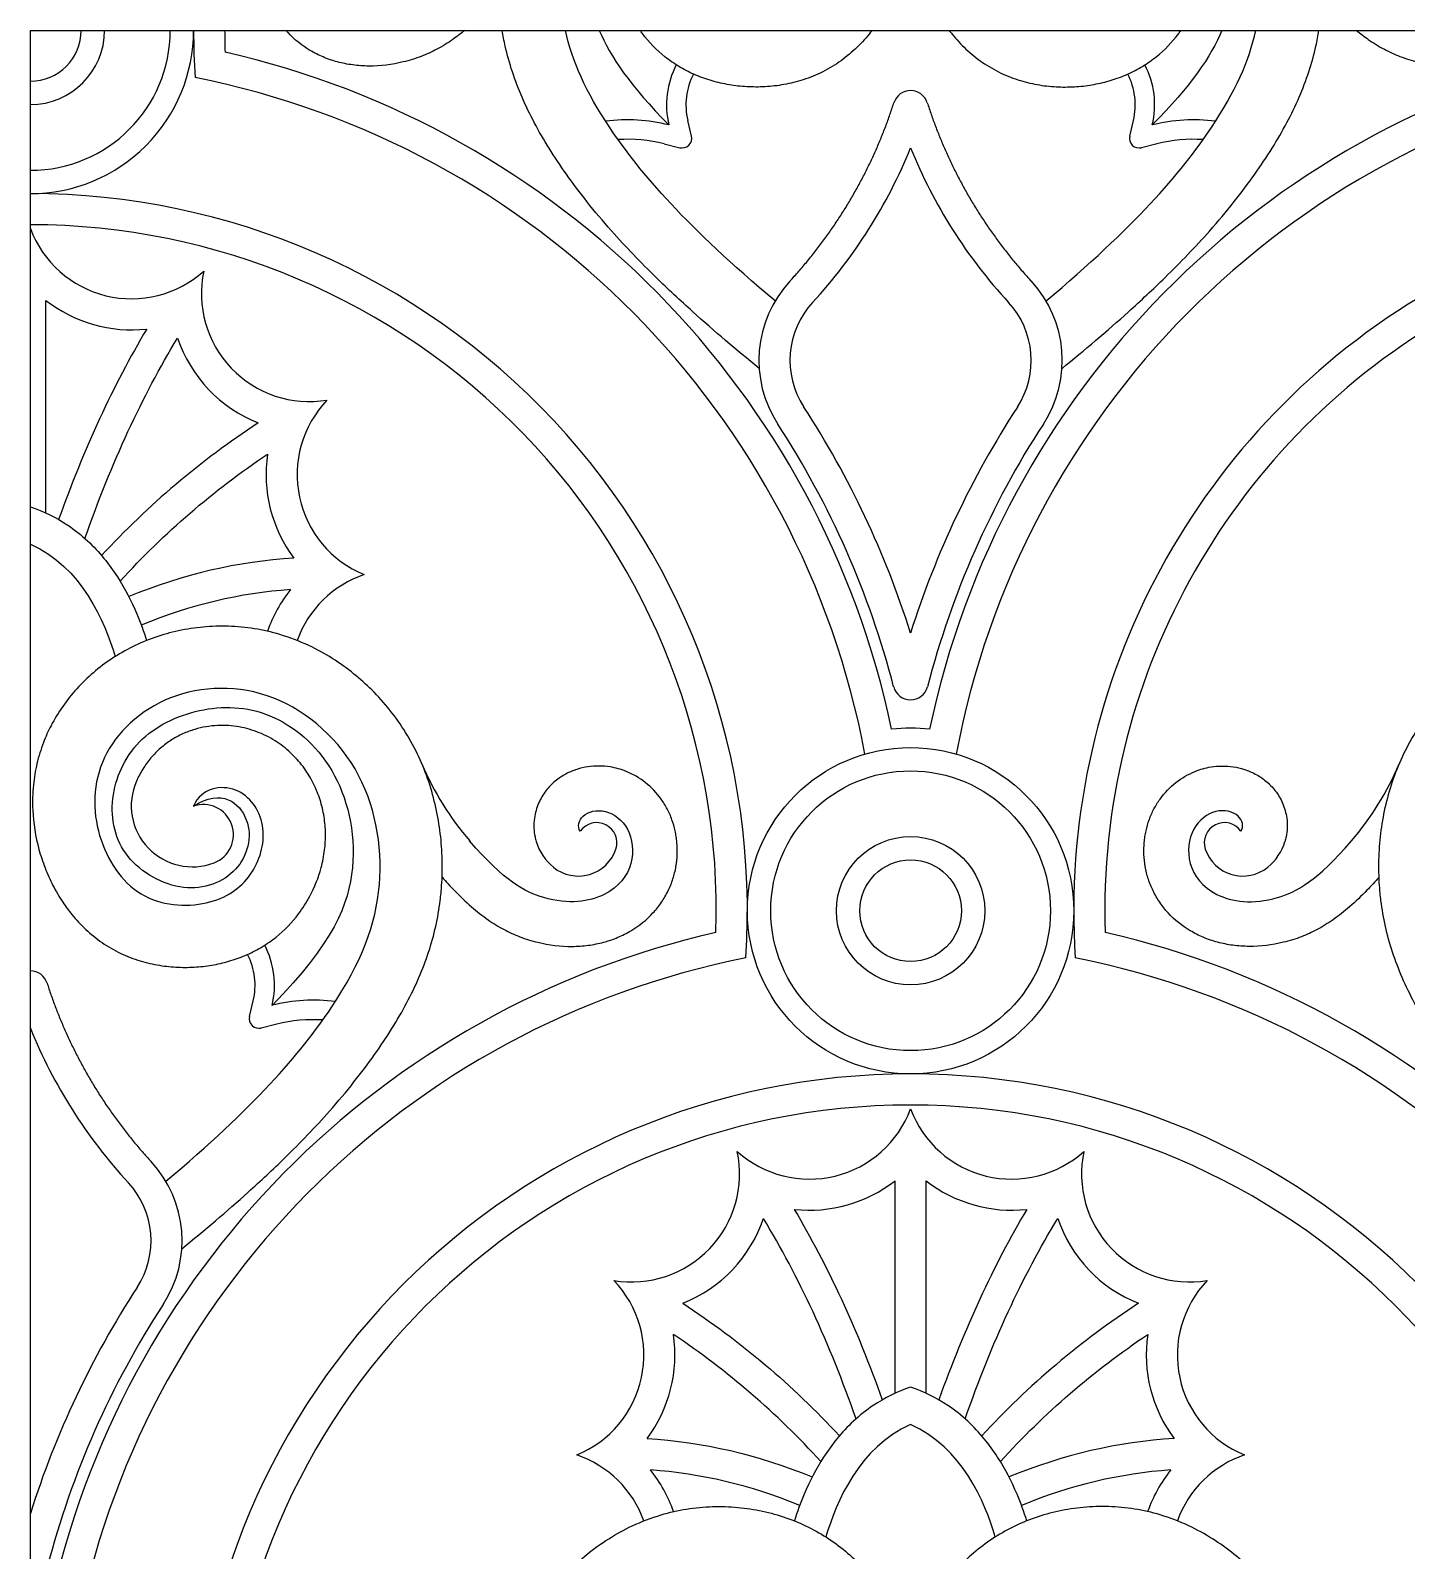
# Model space of a CAD drawing. Header units: millimetres. Extents: x -100 to 543, y -110 to 100.
# Drawn here: x 122.1 to 198.1, y 13.3 to 97.2 of the extents above; entities that cross this region are included whole.
import ezdxf

# ---------------------------------------------------------------- set-up
doc = ezdxf.new("R2010")
doc.units = ezdxf.units.MM
doc.header["$MEASUREMENT"] = 0
doc.layers.add('Layer 03', color=5, linetype='Continuous')

msp = doc.modelspace()

# ---------------------------------------------------------------- linework, layer by layer
at = {"layer": 'Layer 03'}
for p, q in [((122.072, 97.203), (316.478, 97.203)), ((122.072, 0), (122.072, 97.203)), ((158.575, 91.371), (158.37, 92.229)), ((182.772, 91.371), (182.977, 92.229)), ((157.067, 90.94), (157.923, 90.727)), ((184.28, 90.94), (183.424, 90.727)), ((122.93, 70.563), (122.93, 82.296)), ((134.171, 42.77), (134.375, 43.628)), ((135.678, 42.339), (134.822, 42.125)), ((169.815, 21.961), (169.815, 33.695)), ((171.532, 21.961), (171.532, 33.695))]:
    msp.add_line(p, q, dxfattribs=at)
for radius in [9.01, 7.723, 4.094, 2.806]:
    msp.add_circle((170.674, 48.601), radius, dxfattribs=at)
for centre, radius, start, end in [((122.072, 97.203), 7.723, 270, 0), ((122.072, 97.203), 4.094, 270, 0), ((122.072, 97.203), 2.806, 270, 0), ((122.072, 97.203), 9.01, 269.99999, 0), ((170.674, 97.203), 39.591, 180, 183.77586), ((170.674, 97.203), 37.875, 180, 181.81987), ((122.072, 48.601), 48.601, 11.90809, 77.22647), ((219.275, 48.601), 48.601, 102.77353, 168.09191), ((161.985, 93.091), 4.789, 152.50851, 193.39891), ((179.362, 93.091), 4.789, 346.60109, 27.49149), ((122.072, 48.601), 46.885, 10.63191, 78.81316), ((161.985, 93.091), 3.716, 152.75225, 193.39891), ((219.275, 48.601), 46.885, 101.18684, 169.36809), ((179.362, 93.091), 3.716, 346.60109, 27.24775), ((170.674, 92.917), 0.965, 17.79029, 162.20971), ((155.026, 82.745), 9.519, 76.01088, 97.18786), ((186.321, 82.745), 9.519, 82.81214, 103.98912), ((155.026, 82.745), 8.446, 76.01088, 93.42139), ((158.053, 91.247), 0.536, 256.01088, 13.39891), ((144.563, 101.295), 28.172, 317.29155, 337.94152), ((196.784, 101.295), 28.172, 202.05847, 222.70845), ((183.294, 91.247), 0.536, 166.60109, 283.98912), ((186.321, 82.745), 8.446, 86.57861, 103.98912), ((122.072, 48.601), 39.591, 356.22414, 90), ((219.275, 48.601), 39.591, 356.22414, 183.77586), ((122.072, 48.601), 37.875, 358.18013, 90), ((219.275, 48.601), 37.875, 358.18013, 181.81987), ((127.656, 88.349), 5.962, 200.52736, 311.96594), ((137.474, 82.674), 5.962, 167.97677, 279.41535), ((168.733, 78.985), 6.436, 137.29155, 213.07051), ((172.614, 78.985), 6.436, 326.92949, 42.70845), ((127.656, 88.349), 7.678, 232.01917, 276.26344), ((168.733, 78.985), 4.72, 137.29155, 213.07051), ((172.614, 78.985), 4.72, 326.92949, 42.70845), ((137.474, 82.674), 7.678, 198.6392, 248.47797), ((142.763, 72.676), 5.962, 136.34701, 247.78559), ((122.072, 48.601), 50.961, 17.50518, 33.07051), ((219.275, 48.601), 50.961, 146.92949, 162.49482), ((122.072, 48.601), 49.245, 14.54456, 33.07051), ((219.275, 48.601), 49.245, 146.92949, 165.45544), ((142.763, 72.676), 7.678, 171.49774, 216.93813), ((142.414, 61.508), 5.962, 108.63908, 160.27885), ((142.414, 61.508), 7.678, 141.07862, 160.81812), ((170.674, 61.211), 0.965, 194.54456, 345.45544), ((170.674, 48.601), 10.083, 84.04595, 95.95405), ((158.737, 63.099), 16.346, 203.02146, 220.60699), ((182.61, 63.099), 16.346, 319.39301, 336.97854), ((131.012, 54.397), 3.37, 156.2505, 290.92741), ((131.621, 52.803), 1.663, 290.9274, 109.39233), ((153.347, 52.356), 1.113, 341.43277, 145.29126), ((188, 52.356), 1.113, 34.70874, 198.56723), ((152.797, 53.267), 2.919, 196.61563, 230.7591), ((188.55, 53.267), 2.919, 309.2409, 343.38437), ((152.332, 52.697), 2.184, 230.75947, 341.43276), ((189.015, 52.697), 2.184, 198.56724, 309.24053), ((170.674, 0), 48.601, 102.77353, 168.09191), ((170.674, 0), 48.601, 11.90809, 77.22647), ((130.76, 44.489), 3.716, 346.60109, 27.24775), ((130.76, 44.489), 4.789, 346.60109, 27.49149), ((170.674, 0), 46.885, 101.18684, 169.36809), ((170.674, 0), 46.885, 10.63191, 78.81316), ((122.072, 44.315), 0.965, 17.79029, 90), ((137.72, 34.143), 9.519, 82.81214, 103.98912), ((148.182, 52.694), 28.172, 202.05847, 222.70845), ((134.693, 42.646), 0.536, 166.60109, 283.98912), ((137.72, 34.143), 8.446, 86.57861, 103.98912), ((170.674, 0), 39.591, 360, 180), ((170.674, 0), 37.875, 360, 180), ((165.09, 39.747), 5.962, 228.03406, 339.47264), ((176.257, 39.747), 5.962, 200.52736, 311.96594), ((155.272, 34.072), 5.962, 260.58465, 12.02323), ((186.075, 34.072), 5.962, 167.97677, 279.41535), ((124.012, 30.384), 6.436, 326.92949, 42.70845), ((124.012, 30.384), 4.72, 326.92949, 42.70845), ((165.09, 39.747), 7.678, 263.73656, 307.98083), ((176.257, 39.747), 7.678, 232.01917, 276.26344), ((155.272, 34.072), 7.678, 291.52203, 341.3608), ((186.075, 34.072), 7.678, 198.6392, 248.47797), ((170.674, 0), 50.961, 146.92949, 162.49482), ((149.983, 24.075), 5.962, 292.21441, 43.65299), ((191.364, 24.075), 5.962, 136.34701, 247.78559), ((170.674, 0), 49.245, 146.92949, 165.45544), ((149.983, 24.075), 7.678, 323.06187, 8.50226), ((191.364, 24.075), 7.678, 171.49774, 216.93813), ((150.332, 12.906), 5.962, 19.72115, 71.36092), ((191.016, 12.906), 5.962, 108.63908, 160.27885), ((150.332, 12.906), 7.678, 19.18188, 38.92138), ((191.016, 12.906), 7.678, 141.07862, 160.81812)]:
    msp.add_arc(centre, radius, start, end, dxfattribs=at)
for points, knots in [([(146.052, 97.203), (145.842, 97.03), (145.349, 96.652), (144.554, 96.157), (143.632, 95.736), (142.386, 95.355), (141.101, 95.192), (139.876, 95.277), (139.027, 95.445), (138.234, 95.715), (137.275, 96.195), (136.607, 96.73), (136.222, 97.161), (136.186, 97.203)], [1.482209, 1.482209, 1.482209, 1.482209, 1.862537, 2.350187, 2.789172, 3.276955, 4.169086, 4.587307, 4.989358, 5.377818, 5.755438, 6.485225, 6.562695, 6.562695, 6.562695, 6.562695]), ([(162.312, 78.545), (161.064, 79.558), (159.131, 81.191), (156.411, 83.73), (154.459, 85.756), (152.833, 87.684), (151.688, 89.208), (150.716, 90.664), (149.891, 92.08), (149.207, 93.488), (148.665, 94.902), (148.32, 96.143), (148.172, 96.914), (148.125, 97.203)], [-0.797836, -0.797836, -0.797836, -0.797836, 1.449663, 2.738683, 4.404197, 5.381246, 6.263864, 7.069173, 7.827665, 8.553643, 9.256514, 9.942884, 10.352739, 10.352739, 10.352739, 10.352739]), ([(163.195, 82.265), (158.352, 86.322), (153.725, 91.643), (151.977, 95.514), (151.617, 97.203)], [0, 0, 0, 0, 2.627654, 4.674872, 4.674872, 4.674872, 4.674872]), ([(168.545, 97.203), (168.491, 97.132), (168.204, 96.769), (167.625, 96.146), (166.725, 95.416), (165.712, 94.827), (164.638, 94.416), (163.567, 94.17), (162.524, 94.066), (161.514, 94.081), (160.538, 94.203), (159.597, 94.429), (158.7, 94.762), (157.863, 95.199), (156.861, 95.9), (156.177, 96.607), (155.782, 97.145), (155.741, 97.203)], [31.212793, 31.212793, 31.212793, 31.212793, 31.337897, 31.860107, 32.398615, 32.954463, 33.492486, 34.001755, 34.487785, 34.955837, 35.411413, 35.861405, 36.307073, 36.746926, 37.179257, 38.012849, 38.112136, 38.112136, 38.112136, 38.112136]), ([(172.802, 97.203), (172.856, 97.132), (173.143, 96.769), (173.722, 96.146), (174.622, 95.416), (175.635, 94.827), (176.709, 94.416), (177.78, 94.17), (178.823, 94.066), (179.833, 94.081), (180.809, 94.203), (181.75, 94.429), (182.647, 94.762), (183.484, 95.199), (184.486, 95.9), (185.17, 96.607), (185.565, 97.145), (185.606, 97.203)], [31.212793, 31.212793, 31.212793, 31.212793, 31.337897, 31.860107, 32.398615, 32.954463, 33.492486, 34.001755, 34.487785, 34.955837, 35.411413, 35.861405, 36.307073, 36.746926, 37.179257, 38.012849, 38.112136, 38.112136, 38.112136, 38.112136]), ([(178.152, 82.265), (182.995, 86.322), (187.622, 91.643), (189.37, 95.514), (189.731, 97.203)], [0, 0, 0, 0, 2.627654, 4.674872, 4.674872, 4.674872, 4.674872]), ([(179.035, 78.545), (180.283, 79.558), (182.216, 81.191), (184.936, 83.73), (186.888, 85.756), (188.514, 87.684), (189.659, 89.208), (190.631, 90.664), (191.456, 92.08), (192.141, 93.488), (192.683, 94.902), (193.027, 96.143), (193.175, 96.914), (193.222, 97.203)], [-0.797836, -0.797836, -0.797836, -0.797836, 1.449663, 2.738683, 4.404197, 5.381246, 6.263864, 7.069173, 7.827665, 8.553643, 9.256514, 9.942884, 10.352739, 10.352739, 10.352739, 10.352739]), ([(195.295, 97.203), (195.505, 97.03), (195.998, 96.652), (196.793, 96.157), (197.715, 95.736), (198.961, 95.355), (200.246, 95.192), (201.471, 95.277), (202.32, 95.445), (203.113, 95.715), (204.072, 96.195), (204.741, 96.73), (205.125, 97.161), (205.161, 97.203)], [1.482209, 1.482209, 1.482209, 1.482209, 1.862537, 2.350187, 2.789172, 3.276955, 4.169086, 4.587307, 4.989358, 5.377818, 5.755438, 6.485225, 6.562695, 6.562695, 6.562695, 6.562695]), ([(122.072, 70.898), (122.803, 70.659), (123.92, 70.108), (125.235, 69.06), (126.143, 68.087), (127.102, 66.762), (127.891, 65.234), (128.334, 64.018), (128.49, 63.519)], [-0.390365, -0.390365, -0.390365, -0.390365, 0.684435, 1.334877, 1.953275, 2.541456, 3.617638, 4.349299, 4.349299, 4.349299, 4.349299]), ([(130.434, 29.944), (131.682, 30.957), (133.614, 32.59), (136.335, 35.129), (138.287, 37.155), (139.913, 39.083), (141.058, 40.607), (142.03, 42.063), (142.855, 43.478), (143.539, 44.887), (144.081, 46.3), (144.476, 47.724), (144.689, 48.957), (144.806, 50.189), (144.833, 51.425), (144.729, 52.868), (144.4, 54.8), (143.772, 56.693), (142.82, 58.458), (141.947, 59.694), (140.98, 60.768), (139.913, 61.724), (138.752, 62.556), (137.388, 63.307), (135.492, 64.035), (133.504, 64.35), (131.615, 64.291), (130.254, 64.084), (128.946, 63.718), (127.313, 63.036), (125.851, 62.074), (124.623, 60.882), (123.835, 59.9), (123.225, 58.896), (122.746, 57.834), (122.411, 56.738), (122.204, 55.485), (122.163, 53.888), (122.41, 52.344), (122.863, 50.967), (123.301, 49.985), (123.808, 49.124), (124.412, 48.308), (125.12, 47.545), (126.021, 46.814), (127.034, 46.226), (128.107, 45.815), (129.178, 45.569), (130.222, 45.465), (131.231, 45.48), (132.208, 45.601), (133.149, 45.828), (134.046, 46.161), (134.883, 46.598), (135.885, 47.299), (136.788, 48.232), (137.625, 49.542), (138.105, 50.743), (138.334, 51.927), (138.387, 52.873), (138.309, 53.803), (138.09, 54.731), (137.727, 55.632), (137.216, 56.484), (136.545, 57.268), (135.706, 57.949), (134.711, 58.472), (133.591, 58.792), (132.377, 58.871), (131.32, 58.697), (130.47, 58.379), (129.832, 58.032), (129.24, 57.588), (128.711, 57.05), (128.264, 56.434), (128.028, 55.985), (127.927, 55.754)], [-0.797836, -0.797836, -0.797836, -0.797836, 1.449663, 2.738683, 4.404197, 5.381246, 6.263864, 7.069173, 7.827665, 8.553643, 9.256514, 9.942885, 10.616749, 11.004052, 11.671873, 12.344917, 13.024346, 14.408948, 15.117348, 15.82319, 16.521398, 17.134016, 17.824547, 18.515446, 19.307144, 20.655273, 21.306463, 21.945651, 22.576458, 23.201646, 24.415154, 25.005893, 25.590053, 26.171379, 26.64521, 27.216338, 27.76983, 28.417337, 29.44434, 29.942926, 30.441868, 30.945569, 31.337897, 31.860108, 32.398616, 32.954463, 33.492486, 34.001756, 34.487785, 34.955837, 35.411413, 35.861405, 36.307073, 36.746926, 37.179257, 38.012849, 38.54975, 39.345609, 39.810626, 40.231215, 40.667032, 41.112658, 41.561305, 42.020517, 42.497839, 42.998566, 43.524064, 44.062445, 44.618297, 45.21533, 45.549786, 45.883461, 46.228598, 46.58114, 46.936025, 47.288792, 47.288792, 47.288792, 47.288792]), ([(210.913, 29.944), (209.665, 30.957), (207.733, 32.59), (205.013, 35.129), (203.061, 37.155), (201.434, 39.083), (200.289, 40.607), (199.317, 42.063), (198.492, 43.478), (197.808, 44.887), (197.266, 46.3), (196.871, 47.724), (196.658, 48.957), (196.541, 50.189), (196.514, 51.425), (196.618, 52.868), (196.947, 54.8), (197.575, 56.693), (198.527, 58.458), (199.4, 59.694), (200.367, 60.768), (201.434, 61.724), (202.595, 62.556), (203.96, 63.307), (205.855, 64.035), (207.843, 64.35), (209.732, 64.291), (211.093, 64.084), (212.401, 63.718), (214.034, 63.036), (215.496, 62.074), (216.725, 60.882), (217.513, 59.9), (218.122, 58.896), (218.601, 57.834), (218.936, 56.738), (219.143, 55.485), (219.184, 53.888), (218.937, 52.344), (218.484, 50.967), (218.046, 49.985), (217.539, 49.124), (216.936, 48.308), (216.227, 47.545), (215.326, 46.814), (214.314, 46.226), (213.24, 45.815), (212.169, 45.569), (211.125, 45.465), (210.116, 45.48), (209.14, 45.601), (208.198, 45.828), (207.301, 46.161), (206.464, 46.598), (205.462, 47.299), (204.559, 48.232), (203.722, 49.542), (203.242, 50.743), (203.013, 51.927), (202.96, 52.873), (203.038, 53.803), (203.257, 54.731), (203.62, 55.632), (204.131, 56.484), (204.802, 57.268), (205.641, 57.949), (206.636, 58.472), (207.756, 58.792), (208.971, 58.871), (210.028, 58.697), (210.877, 58.379), (211.515, 58.032), (212.107, 57.588), (212.636, 57.05), (213.083, 56.434), (213.319, 55.985), (213.42, 55.754)], [-0.797836, -0.797836, -0.797836, -0.797836, 1.449663, 2.738683, 4.404197, 5.381246, 6.263864, 7.069173, 7.827665, 8.553643, 9.256514, 9.942885, 10.616749, 11.004052, 11.671873, 12.344917, 13.024346, 14.408948, 15.117348, 15.82319, 16.521398, 17.134016, 17.824547, 18.515446, 19.307144, 20.655273, 21.306463, 21.945651, 22.576458, 23.201646, 24.415154, 25.005893, 25.590053, 26.171379, 26.64521, 27.216338, 27.76983, 28.417337, 29.44434, 29.942926, 30.441868, 30.945569, 31.337897, 31.860108, 32.398616, 32.954463, 33.492486, 34.001756, 34.487785, 34.955837, 35.411413, 35.861405, 36.307073, 36.746926, 37.179257, 38.012849, 38.54975, 39.345609, 39.810626, 40.231215, 40.667032, 41.112658, 41.561305, 42.020517, 42.497839, 42.998566, 43.524064, 44.062445, 44.618297, 45.21533, 45.549786, 45.883461, 46.228598, 46.58114, 46.936025, 47.288792, 47.288792, 47.288792, 47.288792]), ([(144.804, 50.453), (145.024, 50.207), (145.546, 49.644), (146.379, 48.843), (147.299, 48.112), (148.191, 47.556), (149.114, 47.135), (150.36, 46.753), (151.644, 46.591), (152.87, 46.675), (153.719, 46.844), (154.512, 47.114), (155.47, 47.594), (156.294, 48.253), (156.929, 49.052), (157.298, 49.69), (157.566, 50.356), (157.784, 51.248), (157.817, 52.039), (157.736, 52.694), (157.658, 53.116), (157.509, 53.634), (157.248, 54.226), (156.8, 54.953), (156.069, 55.718), (155.079, 56.296), (154.185, 56.546), (153.47, 56.607), (152.848, 56.564), (152.229, 56.421), (151.615, 56.162), (151.131, 55.84), (150.775, 55.509), (150.526, 55.22), (150.308, 54.897), (150.057, 54.408), (149.891, 53.822), (149.861, 53.188), (149.914, 52.757), (149.975, 52.515), (150, 52.432)], [0.247896, 0.247896, 0.247896, 0.247896, 0.709347, 1.321861, 1.862537, 2.350187, 2.789172, 3.276955, 4.169086, 4.587307, 4.989358, 5.377818, 5.755438, 6.485225, 6.836839, 7.179251, 7.513254, 7.838039, 8.45956, 8.61062, 8.760709, 9.059998, 9.361841, 9.664103, 10.250808, 10.82681, 11.25179, 11.54031, 11.827654, 12.120417, 12.42656, 12.754985, 12.92914, 13.106021, 13.286574, 13.473363, 13.873414, 14.129889, 14.357798, 14.478647, 14.478647, 14.478647, 14.478647]), ([(196.543, 50.453), (196.323, 50.207), (195.801, 49.644), (194.968, 48.843), (194.048, 48.112), (193.156, 47.556), (192.233, 47.135), (190.987, 46.753), (189.703, 46.591), (188.477, 46.675), (187.628, 46.844), (186.835, 47.114), (185.877, 47.594), (185.053, 48.253), (184.418, 49.052), (184.049, 49.69), (183.782, 50.356), (183.563, 51.248), (183.531, 52.039), (183.611, 52.694), (183.689, 53.116), (183.838, 53.634), (184.099, 54.226), (184.547, 54.953), (185.278, 55.718), (186.268, 56.296), (187.162, 56.546), (187.877, 56.607), (188.499, 56.564), (189.119, 56.421), (189.732, 56.162), (190.216, 55.84), (190.573, 55.509), (190.821, 55.22), (191.039, 54.897), (191.29, 54.408), (191.456, 53.822), (191.486, 53.188), (191.433, 52.757), (191.372, 52.515), (191.348, 52.432)], [0.247896, 0.247896, 0.247896, 0.247896, 0.709347, 1.321861, 1.862537, 2.350187, 2.789172, 3.276955, 4.169086, 4.587307, 4.989358, 5.377818, 5.755438, 6.485225, 6.836839, 7.179251, 7.513254, 7.838039, 8.45956, 8.61062, 8.760709, 9.059998, 9.361841, 9.664103, 10.250808, 10.82681, 11.25179, 11.54031, 11.827654, 12.120417, 12.42656, 12.754985, 12.92914, 13.106021, 13.286574, 13.473363, 13.873414, 14.129889, 14.357798, 14.478647, 14.478647, 14.478647, 14.478647]), ([(152.432, 52.99), (152.255, 53.263), (152.463, 53.998), (153.833, 54.299), (155.218, 53.276), (155.515, 51.186), (154.101, 49.262), (150.899, 48.806), (148.231, 50.239), (146.327, 52.46)], [18.739638, 18.739638, 18.739638, 18.739638, 20.005853, 21.498992, 22.99213, 24.485269, 25.978408, 27.471546, 28.603435, 28.603435, 28.603435, 28.603435]), ([(188.915, 52.99), (189.092, 53.263), (188.884, 53.998), (187.515, 54.299), (186.129, 53.276), (185.832, 51.186), (187.247, 49.262), (190.448, 48.806), (193.116, 50.239), (195.02, 52.46)], [18.739638, 18.739638, 18.739638, 18.739638, 20.005853, 21.498992, 22.99213, 24.485269, 25.978408, 27.471546, 28.603435, 28.603435, 28.603435, 28.603435]), ([(170.674, 22.296), (169.942, 22.058), (168.826, 21.506), (167.511, 20.459), (166.603, 19.486), (165.643, 18.161), (164.855, 16.633), (164.412, 15.416), (164.256, 14.917)], [0.390365, 0.390365, 0.390365, 0.390365, 1.465165, 2.115607, 2.734005, 3.322186, 4.398369, 5.13003, 5.13003, 5.13003, 5.13003]), ([(177.092, 14.917), (176.935, 15.416), (176.493, 16.633), (175.704, 18.161), (174.745, 19.486), (173.836, 20.459), (172.521, 21.506), (171.405, 22.058), (170.674, 22.296)], [-4.349299, -4.349299, -4.349299, -4.349299, -3.617638, -2.541456, -1.953275, -1.334877, -0.684434, 0.390365, 0.390365, 0.390365, 0.390365]), ([(148.125, 0), (148.095, 0.186), (148.029, 0.648), (147.94, 1.587), (147.913, 2.824), (148.017, 4.267), (148.345, 6.199), (148.974, 8.091), (149.926, 9.857), (150.799, 11.093), (151.765, 12.167), (152.833, 13.122), (153.994, 13.955), (155.358, 14.705), (157.254, 15.433), (159.242, 15.749), (161.131, 15.69), (162.492, 15.483), (163.799, 15.117), (165.432, 14.435), (166.895, 13.472), (168.123, 12.28), (168.911, 11.299), (169.521, 10.295), (169.999, 9.232), (170.335, 8.137), (170.542, 6.884), (170.583, 5.287), (170.336, 3.743), (169.883, 2.366), (169.445, 1.384), (168.983, 0.6), (168.662, 0.152), (168.545, 0)], [10.352739, 10.352739, 10.352739, 10.352739, 10.616749, 11.004052, 11.671873, 12.344917, 13.024346, 14.408948, 15.117348, 15.82319, 16.521398, 17.134016, 17.824547, 18.515446, 19.307143, 20.655273, 21.306463, 21.94565, 22.576458, 23.201646, 24.415154, 25.005893, 25.590053, 26.171379, 26.64521, 27.216338, 27.76983, 28.417337, 29.44434, 29.942926, 30.441868, 30.945569, 31.212793, 31.212793, 31.212793, 31.212793]), ([(193.222, 0), (193.252, 0.186), (193.318, 0.648), (193.407, 1.587), (193.435, 2.824), (193.33, 4.267), (193.002, 6.199), (192.373, 8.091), (191.421, 9.857), (190.548, 11.093), (189.582, 12.167), (188.514, 13.122), (187.353, 13.955), (185.989, 14.705), (184.094, 15.433), (182.105, 15.749), (180.216, 15.69), (178.855, 15.483), (177.548, 15.117), (175.915, 14.435), (174.452, 13.472), (173.224, 12.28), (172.436, 11.299), (171.826, 10.295), (171.348, 9.232), (171.012, 8.137), (170.805, 6.884), (170.764, 5.287), (171.011, 3.743), (171.465, 2.366), (171.902, 1.384), (172.364, 0.6), (172.686, 0.152), (172.802, 0)], [10.352739, 10.352739, 10.352739, 10.352739, 10.616749, 11.004052, 11.671873, 12.344917, 13.024346, 14.408948, 15.117348, 15.82319, 16.521398, 17.134016, 17.824547, 18.515446, 19.307143, 20.655273, 21.306463, 21.94565, 22.576458, 23.201646, 24.415154, 25.005893, 25.590053, 26.171379, 26.64521, 27.216338, 27.76983, 28.417337, 29.44434, 29.942926, 30.441868, 30.945569, 31.212793, 31.212793, 31.212793, 31.212793])]:
    msp.add_open_spline(points, degree=3, knots=knots, dxfattribs=at)
for points in [[(153.483, 97.203), (154.074, 95.782), (155.2, 94.138), (157.327, 91.981)], [(187.864, 97.203), (187.273, 95.782), (186.147, 94.138), (184.02, 91.981)], [(128.493, 80.716), (126.648, 77.616), (125.029, 74.11), (123.633, 70.201)], [(125.083, 69.152), (126.543, 73.328), (128.25, 77.016), (130.198, 80.22)], [(134.657, 75.531), (131.471, 73.449), (128.585, 71.009), (126.001, 68.214)], [(127.028, 66.795), (129.462, 69.468), (132.173, 71.806), (135.169, 73.812)], [(122.072, 68.838), (124.906, 67.579), (126.184, 64.57), (126.748, 62.63)], [(136.625, 68.062), (133.533, 67.879), (130.488, 67.172), (127.505, 65.945)], [(136.44, 66.332), (133.653, 66.136), (130.91, 65.485), (128.197, 64.374)], [(129.55, 33.664), (134.394, 37.721), (139.595, 43.702), (141.94, 49.927), (140.689, 56.845), (135.279, 61.303), (129.082, 60.776), (125.411, 56.918), (125.582, 52.317), (128.11, 48.862), (132.305, 48.766), (134.572, 50.58), (135.273, 53.383), (133.665, 55.732), (131.522, 55.402), (131.069, 54.372)], [(131.069, 54.372), (132.649, 55.398), (134.632, 53.726), (133.783, 50.57), (130.606, 49.349), (126.983, 51.367), (126.254, 54.794), (127.759, 58.2), (131.336, 59.961), (135.342, 59.866), (139.104, 56.763), (140.503, 51.099), (138.818, 46.827), (135.419, 43.379)], [(164.252, 32.115), (166.098, 29.014), (167.716, 25.508), (169.112, 21.599)], [(177.095, 32.115), (175.249, 29.014), (173.631, 25.508), (172.235, 21.599)], [(167.662, 20.551), (166.203, 24.727), (164.496, 28.415), (162.548, 31.618)], [(173.685, 20.551), (175.144, 24.727), (176.851, 28.415), (178.799, 31.618)], [(158.089, 26.929), (161.274, 24.848), (164.161, 22.408), (166.744, 19.613)], [(183.258, 26.929), (180.073, 24.848), (177.186, 22.408), (174.603, 19.613)], [(165.717, 18.194), (163.284, 20.867), (160.572, 23.204), (157.577, 25.21)], [(175.63, 18.194), (178.063, 20.867), (180.775, 23.204), (183.77, 25.21)], [(170.674, 20.237), (167.839, 18.977), (166.562, 15.969), (165.998, 14.028)], [(175.349, 14.028), (174.785, 15.969), (173.508, 18.977), (170.674, 20.237)], [(156.12, 19.461), (159.213, 19.278), (162.258, 18.571), (165.24, 17.344)], [(185.227, 19.461), (182.134, 19.278), (179.09, 18.571), (176.107, 17.344)], [(164.549, 15.772), (161.836, 16.884), (159.093, 17.535), (156.305, 17.73)], [(185.042, 17.73), (182.254, 17.535), (179.511, 16.884), (176.798, 15.772)]]:
    msp.add_open_spline(points, degree=3, dxfattribs=at)
for points, weights in [([(164.004, 83.351), (167.968, 87.646), (169.754, 93.212)], [0.873240132904, 0.889126819285, 0.949496545288]), ([(171.593, 93.212), (173.379, 87.646), (177.343, 83.351)], [0.949496634025, 0.889126847422, 0.873240141568]), ([(122.991, 44.61), (124.777, 39.045), (128.742, 34.749)], [0.949496634025, 0.889126847422, 0.873240141568])]:
    msp.add_rational_spline(points, weights, degree=2, dxfattribs=at)

doc.saveas('drawing.dxf')
